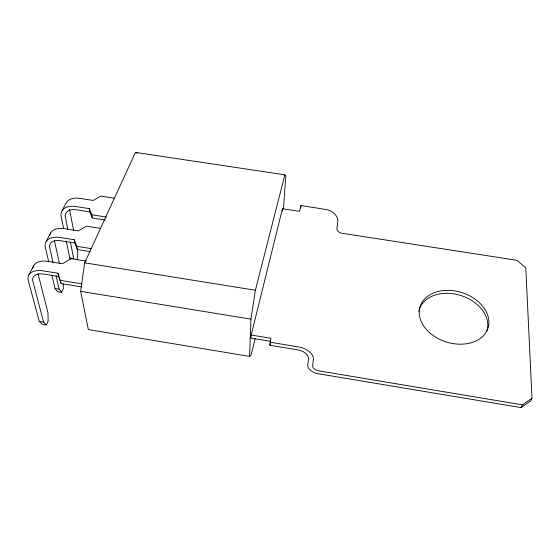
<?xml version="1.0" encoding="UTF-8"?>
<svg xmlns="http://www.w3.org/2000/svg" width="560" height="560" viewBox="0 0 560 560"><rect width="100%" height="100%" fill="white"/><g stroke="black" fill="none" stroke-linecap="round" stroke-linejoin="round"><path stroke-width="0.84" d="M249.592 356.419L250.936 319.137L255.374 290.255L284.851 174.825L135.457 152.404L84.672 262.843L80.633 291.347L88.333 329.574L249.592 356.419L251.237 354.606L255.129 338.541M251.181 335.034L270.893 338.282L269.815 345.254L297.507 349.825A11.942 7.182 11.3 0 1 308.504 359.016L307.762 364.91A11.872 7.07 10.1 0 0 318.458 373.779L520.996 407.596L530.621 401.065L532 398.293L525.791 267.75L516.887 260.295L341.404 233.156A5.936 4.291 9.1 0 1 336.903 228.739L337.869 220.661A14.518 10.591 10.7 0 0 326.634 209.573L300.881 205.555L299.572 211.33L282.464 208.712L251.181 335.034L251.069 338.128L270.69 341.362M282.296 211.092L282.464 208.712M283.465 208.901L285.824 175.952L284.851 174.825M300.657 207.935L300.881 205.555M269.815 345.254L270.165 343.693M81.781 286.937L61.166 283.577L57.897 273.245L43.183 270.865A19.376 11.172 23.5 0 0 28.287 280.63L39.291 321.384L42.056 324.254L46.263 324.954L48.139 320.978L47.964 312.795L38.024 273.714M51.884 275.128L55.048 288.547L57.547 291.655L61.621 292.32L63.357 288.617L63.308 283.787M76.909 259.826C78.96 253.232 76.986 245.847 74.165 239.701L59.99 237.454A18.641 11.333 24.3 0 0 45.346 247.45L48.713 261.709M520.996 407.596L522.34 404.838L532 398.293M29.015 274.715L33.887 265.293M46.193 241.472L50.701 232.75M62.125 210.658L66.311 202.552A17.78 11.466 25.5 0 1 79.66 198.352L93.198 200.452L100.751 196.063L114.275 198.156M105.266 220.017L92.358 218.001L91.812 214.767L89.236 208.621L75.565 206.493A17.962 11.445 25.2 0 0 61.18 216.664L63.623 228.459M92.358 218.001L89.782 211.855L74.522 209.559A13.461 8.575 25.2 0 0 65.233 216.104L67.816 229.432M91.812 214.767L106.505 217.063M100.87 228.445L86.366 226.163L78.428 230.902L64.4 228.683A18.445 11.368 24.6 0 0 49.672 235.557M90.076 251.559L77.357 249.536L74.795 242.928L58.982 240.499A13.965 8.491 24.3 0 0 49.525 246.925L52.99 262.458M76.734 246.309L91.203 248.612M66.241 241.101L69.727 257.95L73.703 258.587L70.413 242.298M86.387 261.1L70.854 258.608L62.51 263.739L47.95 261.394A19.166 11.221 23.7 0 0 32.886 268.065M84.672 262.843L255.374 290.255M61.166 283.577L58.625 276.458L42.21 273.882A14.518 8.372 23.5 0 0 32.592 280.154L43.547 322.091L46.263 324.954M60.445 280.378L82.012 283.878M80.633 291.347L250.936 319.137M55.048 288.547L59.157 289.219L61.621 292.32M270.011 342.174L300.041 347.214A16.926 10.178 11.3 0 1 313.467 358.484L312.634 366.268A6.916 4.116 10.1 0 0 317.996 370.727L522.34 404.838M39.291 321.384L43.547 322.091M135.457 152.404L137.403 153.272M69.727 257.95L70.637 259.28M56.077 275.835L59.157 289.219M57.897 273.245L58.625 276.458M54.334 240.359L59.549 263.809M74.165 239.701L74.795 242.928M69.51 209.314L73.689 230.776M89.236 208.621L89.782 211.855M418.803 311.374A35.462 25.872 17.6 0 1 459.641 295.148A35.462 25.872 17.6 0 1 486.906 330.932M429.471 332.577A35.616 25.893 17.5 0 0 487.739 328.846A35.616 25.893 17.5 0 0 444.969 290.458A35.616 25.893 17.5 0 0 429.471 332.577"/></g></svg>
